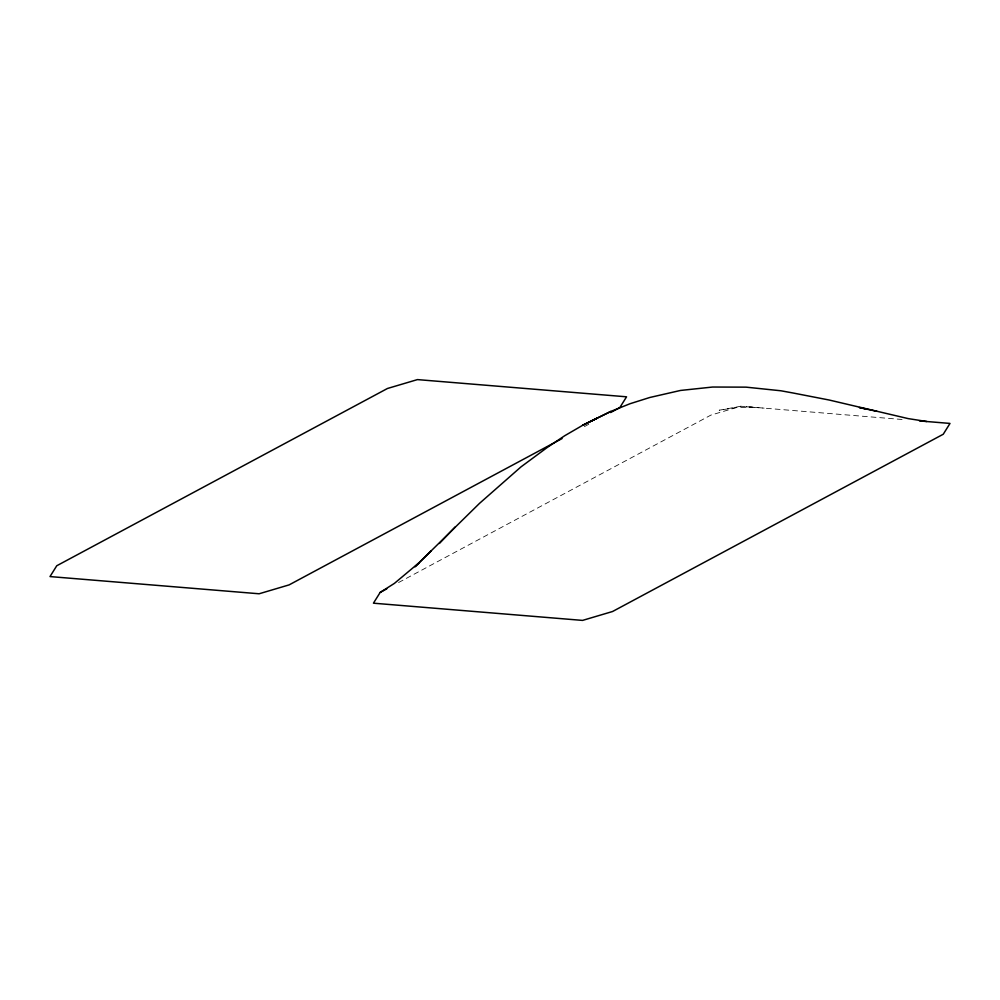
<?xml version="1.0" encoding="UTF-8"?>
<svg xmlns="http://www.w3.org/2000/svg" width="1000" height="1000" viewBox="0 0 1000 1000"><rect width="100%" height="100%" fill="white"/><g stroke="black" fill="none" stroke-linecap="round" stroke-linejoin="round"><path stroke-width="0.75" stroke-dasharray="5 3.75" d="M584.375 426.613L589.625 423.8M398.562 582.537L710.888 415.112L740.888 406.225L902.075 419.487M740.888 406.225L719.212 410.225L735.263 407.688L752.5 407.175L746 406.763L764.112 408.137"/><path stroke-width="1.5" d="M926.762 421.512L908.162 418.6L829.125 400.012L793 392.987L780.888 390.775L746.075 387.15L712.613 387.038L680.5 390.45L649.8 397.488L630.037 403.725L610.837 411.425L582.75 425.25L564.637 435.775L547.038 447.625L521.038 466.85L479.525 503.35L419.263 562.55L394.45 583.35L380.2 592.388L373.438 603.188L582.562 620.4L612.55 611.512L943.25 434.237L950 423.425L919.5 420.925M439.412 543.462L455.213 526.938M419.263 562.55L415 566.8L431.025 550.9M562.062 438.562L289.113 584.888L259.113 593.775L50 576.575L56.75 565.763L387.45 388.488L417.438 379.6L626.562 396.812L619.8 407.612L610.612 412.537M380.2 592.388L386.763 588.862M610.837 411.425L582.75 425.25L596.788 418.325L592.188 420.55M876.925 411.312L859.425 407.575L864.862 408.762"/></g></svg>
